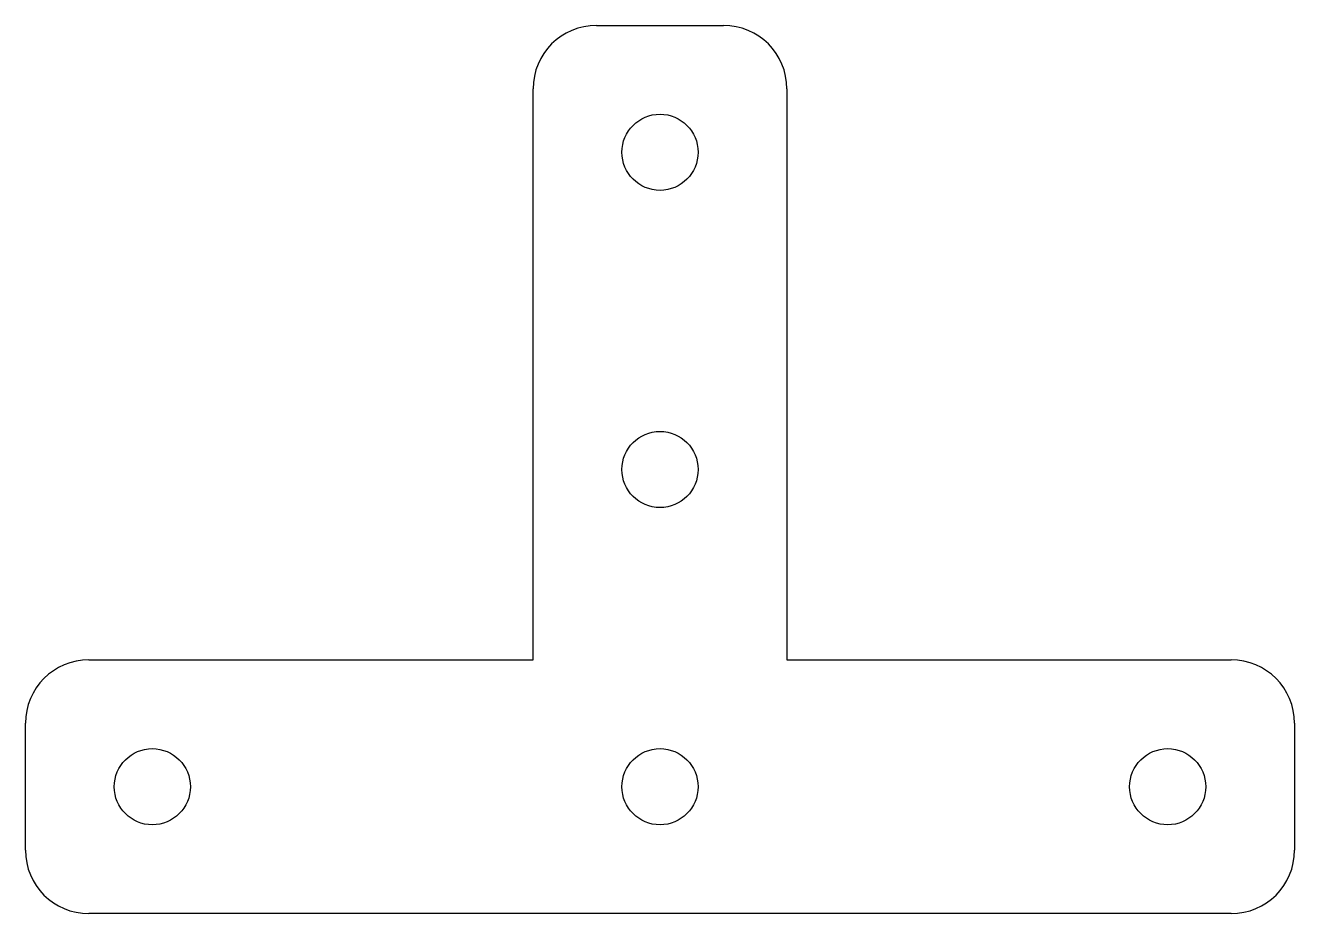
# Model space of a CAD drawing. Extents: x -50 to 50, y 0 to 70.
import ezdxf

# ---------------------------------------------------------------- set-up
doc = ezdxf.new("R2010")
doc.units = 0
doc.layers.add('Sketch', color=7, linetype='CONTINUOUS')

msp = doc.modelspace()

# ---------------------------------------------------------------- linework, layer by layer
at = {"layer": 'Sketch'}
for p, q in [((-5, 70), (5, 70)), ((-10, 20), (-10, 65)), ((10, 65), (10, 20)), ((-45, 20), (-10, 20)), ((10, 20), (45, 20)), ((-50, 5), (-50, 15)), ((50, 15), (50, 5)), ((45, 0), (-45, 0))]:
    msp.add_line(p, q, dxfattribs=at)
for centre in [(0, 60), (0, 35), (-40, 10), (0, 10), (40, 10)]:
    msp.add_circle(centre, 3, dxfattribs=at)
for centre, start, end in [((-5, 65), 90, 180), ((5, 65), 0, 90), ((-45, 15), 90, 180), ((45, 15), 0, 90), ((-45, 5), 180, -90), ((45, 5), -90, 0)]:
    msp.add_arc(centre, 5, start, end, dxfattribs=at)

doc.saveas('drawing.dxf')
